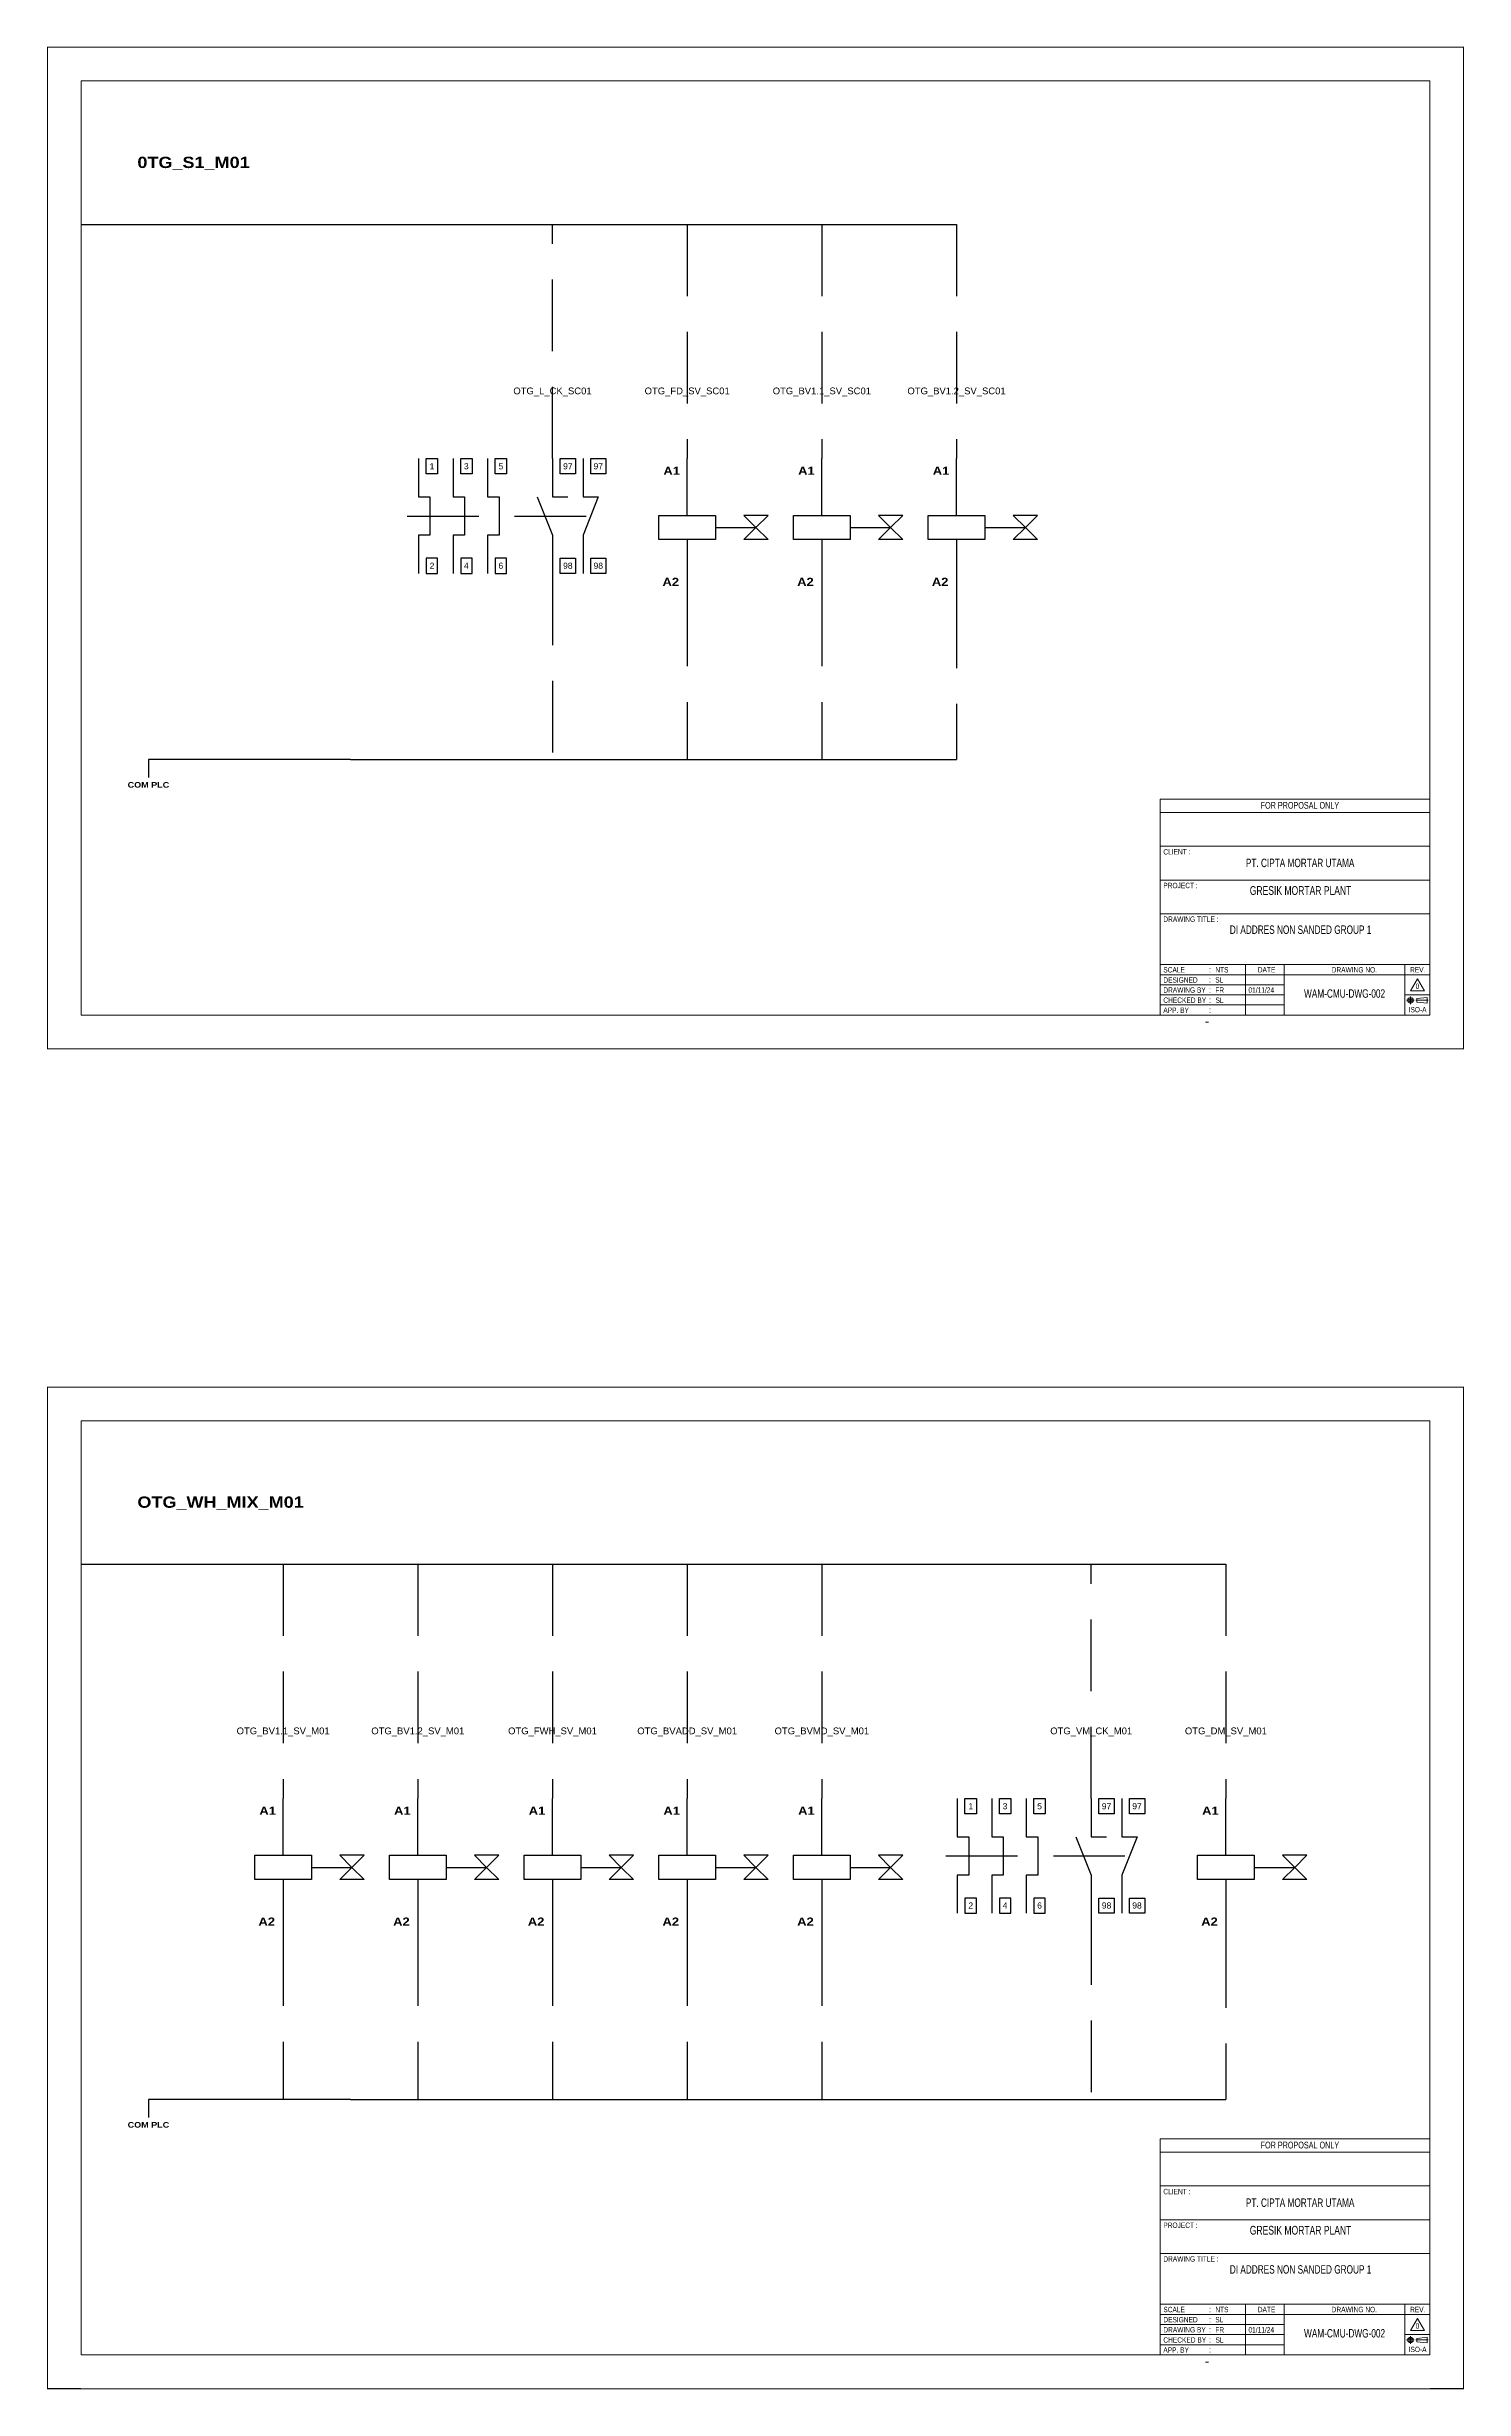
# Model space of a CAD drawing. Header units: centimetres. Extents: x -6233 to 67854, y 107 to 55669.
# Drawn here: x 46016 to 52298, y 25006 to 35389 of the extents above; entities that cross this region are included whole.
import ezdxf
from ezdxf.enums import TextEntityAlignment as Align

# ---------------------------------------------------------------- set-up
doc = ezdxf.new("R2010")
doc.units = ezdxf.units.CM
doc.header["$LTSCALE"] = 25.4
doc.linetypes.add('CENTER', pattern=[2, 1.25, -0.25, 0.25, -0.25])
doc.linetypes.add('HIDDEN', pattern=[0.375, 0.25, -0.125])
for name, color, linetype in [('1', 7, 'Continuous'), ('Etiket-Line-L', 7, 'Continuous'), ('EtIket-Line-S', 2, 'Continuous'), ('Etiket-Text-List0', 2, 'Continuous'), ('Etiket-Text-List1', 3, 'Continuous'), ('Etiket-Text-List2', 1, 'Continuous')]:
    doc.layers.add(name, color=color, linetype=linetype)
for name, color, linetype, lineweight in [('Center_line', 2, 'CENTER', 5), ('Etiket', 7, 'Continuous', 5), ('Object', 4, 'Continuous', 25)]:
    doc.layers.add(name, color=color, linetype=linetype, lineweight=lineweight)
doc.styles.add('Bold', font='ariblk.ttf', dxfattribs={"height": 25.4})
doc.styles.add('DIM', font='romans', dxfattribs={"height": 6.096})
doc.styles.get("Standard").update_dxf_attribs({"font": 'arial.ttf', "height": 25.4})

# ---------------------------------------------------------------- blocks, each defined once
blk = doc.blocks.new('x5 Out Line')
at = {"const_width": 0.3}
for points in [[(9.65, 286.71), (0, 286.71), (0, 277.06)], [(405.45, 277.06), (405.45, 286.71), (395.8, 286.71)], [(0, 9.65), (0, 0), (9.65, 0)], [(405.45, 9.65), (405.45, 0), (395.8, 0)]]:
    blk.add_lwpolyline(points, dxfattribs=at)
at = {"lineweight": 15}
blk.add_lwpolyline([(395.8, 9.65), (395.8, 277.06), (9.65, 277.06), (9.65, 9.65)], close=True, dxfattribs=at)
at = {"layer": 'EtIket-Line-S', "lineweight": 9, "ltscale": 0.5}
blk.add_lwpolyline([(0, 0), (405.45, 0), (405.45, 286.71), (0, 286.71)], close=True, dxfattribs=at)
blk = doc.blocks.new('A$C6CDB76E5')
at = {"lineweight": 15}
for p, q in [((-196.2, 0), (-196.2, 157.1)), ((-196.2, 157.1), (0, 157.1)), ((0, 0), (0, 157.1)), ((-196.2, 147.3), (0, 147.3)), ((-196.2, 122.8), (0, 122.8)), ((-196.2, 98.2), (0, 98.2)), ((-196.2, 73.7), (0, 73.7)), ((-196.2, 36.8), (0, 36.8)), ((-134, 0), (-134, 36.8)), ((-105.9, 0), (-105.9, 36.8)), ((-18.1, 0), (-18.1, 36.8)), ((-196.2, 29.4), (0, 29.4)), ((-196.2, 22.1), (-105.9, 22.1)), ((-196.2, 14.7), (-105.9, 14.7)), ((-196.2, 7.4), (-105.9, 7.4)), ((-18.1, 14.7), (0, 14.7))]:
    blk.add_line(p, q, dxfattribs=at)
at = {"layer": 'Center_line', "lineweight": 13}
for p, q in [((-16.9, 10.8), (-11.3, 10.8)), ((-14.1, 13.5), (-14.1, 8)), ((-10.3, 10.8), (-1.2, 10.8))]:
    blk.add_line(p, q, dxfattribs=at)
at = {"layer": 'Etiket-Line-L', "lineweight": 15}
for p, q in [((0, 0), (0, 122.6)), ((-196.2, 0), (0, 0))]:
    blk.add_line(p, q, dxfattribs=at)
blk.add_lwpolyline([(-9, 26.4), (-4, 17.7), (-14.1, 17.7)], close=True, dxfattribs=at)
at = {"layer": 'Object', "lineweight": 15}
blk.add_lwpolyline([(-9.5, 9.5), (-1.9, 8.7), (-1.9, 12.8), (-9.5, 12)], close=True, dxfattribs=at)
for radius in [2.03, 1.27]:
    blk.add_circle((-14.1, 10.8), radius, dxfattribs=at)
at = {"layer": '1', "color": 3, "lineweight": 9, "width": 0.7}
blk.add_text('ISO-A', height=3.91, dxfattribs=at).set_placement((-15.4, 2))
at = {"layer": 'Etiket-Text-List0', "lineweight": 13, "width": 0.7}
for s, height, p in [('CLIENT :', 3.92, (-193.8, 116.8)), ('PROJECT :', 3.92, (-193.8, 92.3)), ('DRAWING TITLE :', 3.923, (-193.8, 67.8)), ('SCALE', 3.92, (-193.8, 31)), (':', 4.17, (-160.6, 31)), ('DATE', 3.92, (-125.1, 31)), ('DRAWING NO.', 3.923, (-71.4, 31)), ('REV.', 3.92, (-14.4, 31)), ('DESIGNED', 3.92, (-193.8, 23.6)), ('DRAWING BY', 3.92, (-193.8, 16.3)), (':', 4.17, (-160.6, 23.6)), (':', 4.17, (-160.6, 16.3)), ('APP. BY ', 3.92, (-193.8, 1.6)), ('CHECKED BY ', 3.923, (-193.8, 8.9)), (':', 4.17, (-160.6, 8.9)), (':', 4.17, (-160.6, 1.6))]:
    blk.add_text(s, height=height, dxfattribs=at).set_placement(p)
at = {"layer": 'Etiket-Text-List1', "lineweight": 9, "width": 0.7}
for tag, p in [('1:XXXX', (-156, 31)), ('EN', (-156, 23.6)), ('EN', (-156, 16.3)), ('DD/MM/YY', (-131.3, 23.6)), ('DD/MM/YY', (-131.3, 16.3)), ('1', (-10.3, 19.1)), ('EN', (-155.8, 8.9)), ('EN', (-155.7, 1.6)), ('DD/MM/YY', (-131.3, 8.9)), ('DD/MM/YY', (-131.3, 1.6))]:
    blk.add_attdef(tag, p, '', height=3.92, dxfattribs=at)
at = {"layer": 'Etiket-Text-List2', "lineweight": 13, "width": 0.7}
for tag, height, p in [('FOR FABRICATION', 4.9, (-94.6, 150.1)), ('CLIENT_NAME', 6.13, (-94.1, 107.7)), ('PROJECT_1', 4.9, (-94.1, 87.5)), ('PROJECT_2', 4.9, (-94.1, 79.2)), ('DRAWING_TITLE1', 6.13, (-94.1, 59)), ('DRAWING_TITLE2', 6.13, (-94.1, 49.9)), ('DRAWING_TITLE3', 6.13, (-94.1, 40.1)), ('LDP-X-XXX-AR-01', 6.13, (-62, 12.7))]:
    blk.add_attdef(tag, text='', height=height, dxfattribs=at).set_placement(p, align=Align.CENTER)

msp = doc.modelspace()

# ---------------------------------------------------------------- linework, layer by layer
at = {"color": 146, "ltscale": 50, "true_color": 0x105689}
for p, q in [((46167, 34602), (46764, 34602)), ((46764, 34602), (47361, 34602)), ((47361, 34602), (47958, 34602)), ((47958, 34602), (48555, 34602)), ((48555, 34602), (49152, 34602)), ((49152, 34602), (49749, 34602)), ((49749, 34602), (50048, 34602)), ((47362, 32230), (46466, 32230)), ((46466, 32230), (46466, 32150)), ((47362, 32230), (48557, 32230)), ((48557, 32230), (48557, 32230)), ((48557, 32230), (49752, 32230)), ((49752, 32230), (50048, 32230)), ((46167, 28663), (46764, 28663)), ((46764, 28663), (47361, 28663)), ((47361, 28663), (47958, 28663)), ((47958, 28663), (48555, 28663)), ((48555, 28663), (49152, 28663)), ((49152, 28663), (49749, 28663)), ((49749, 28663), (50346, 28663)), ((50346, 28663), (50943, 28663)), ((50943, 28663), (51242, 28663)), ((47362, 26290), (46466, 26290)), ((46466, 26290), (46466, 26210)), ((47362, 26290), (48557, 26290)), ((48557, 26290), (48557, 26290)), ((48557, 26290), (49752, 26290)), ((49752, 26290), (51242, 26290))]:
    msp.add_line(p, q, dxfattribs=at)
at = {"color": 146, "linetype": 'HIDDEN', "ltscale": 50, "true_color": 0x105689}
for p, q in [((48257, 33564), (48257, 34602)), ((48854, 34602), (48854, 33564)), ((49451, 34602), (49451, 33564)), ((50048, 34602), (50048, 33564)), ((48257, 33055), (48257, 32230)), ((48854, 32961), (48854, 32230)), ((49451, 32961), (49451, 32230)), ((50048, 32953), (50048, 32230)), ((47063, 28663), (47063, 27624)), ((47660, 28663), (47660, 27624)), ((48257, 28663), (48257, 27624)), ((48854, 28663), (48854, 27624)), ((49451, 28663), (49451, 27624)), ((50645, 27624), (50645, 28663)), ((51242, 28663), (51242, 27624)), ((50645, 27116), (50645, 26290)), ((47063, 27022), (47063, 26290)), ((47660, 27022), (47660, 26290)), ((48257, 27022), (48257, 26290)), ((48854, 27022), (48854, 26290)), ((49451, 27022), (49451, 26290)), ((51242, 27014), (51242, 26290))]:
    msp.add_line(p, q, dxfattribs=at)
at = {"ltscale": 50}
for p, q in [((48257, 33564), (48257, 33394)), ((48393, 33564), (48393, 33394)), ((48854, 33312), (48854, 33564)), ((49451, 33312), (49451, 33564)), ((50048, 33312), (50048, 33564)), ((48257, 33225), (48257, 33055)), ((48393, 33225), (48393, 33055)), ((48854, 33205), (48854, 32953)), ((49451, 33205), (49451, 32953)), ((50048, 33205), (50048, 32953)), ((47063, 27373), (47063, 27624)), ((47660, 27373), (47660, 27624)), ((48257, 27373), (48257, 27624)), ((48854, 27373), (48854, 27624)), ((49451, 27373), (49451, 27624)), ((50645, 27624), (50645, 27455)), ((50781, 27624), (50781, 27455)), ((51242, 27373), (51242, 27624)), ((47063, 27265), (47063, 27014)), ((47660, 27265), (47660, 27014)), ((48257, 27265), (48257, 27014)), ((48854, 27265), (48854, 27014)), ((49451, 27265), (49451, 27014)), ((50645, 27285), (50645, 27116)), ((50781, 27285), (50781, 27116)), ((51242, 27265), (51242, 27014))]:
    msp.add_line(p, q, dxfattribs=at)
at = {"linetype": 'HIDDEN', "ltscale": 50}
for p, q in [((47613, 33309), (48562, 33309)), ((48980, 33259), (49159, 33259)), ((49577, 33259), (49756, 33259)), ((50174, 33259), (50353, 33259)), ((47189, 27319), (47368, 27319)), ((47786, 27319), (47965, 27319)), ((48383, 27319), (48562, 27319)), ((48980, 27319), (49159, 27319)), ((49577, 27319), (49756, 27319)), ((50001, 27370), (50950, 27370)), ((51368, 27319), (51547, 27319))]:
    msp.add_line(p, q, dxfattribs=at)
at = {"color": 1, "ltscale": 50}
for points in [[(47663, 33564), (47663, 33394), (47714, 33394), (47714, 33225), (47663, 33225), (47663, 33055)], [(47816, 33564), (47816, 33394), (47867, 33394), (47867, 33225), (47816, 33225), (47816, 33055)], [(47969, 33564), (47969, 33394), (48020, 33394), (48020, 33225), (47969, 33225), (47969, 33055)], [(50051, 27624), (50051, 27455), (50102, 27455), (50102, 27285), (50051, 27285), (50051, 27116)], [(50204, 27624), (50204, 27455), (50255, 27455), (50255, 27285), (50204, 27285), (50204, 27116)], [(50357, 27624), (50357, 27455), (50408, 27455), (50408, 27285), (50357, 27285), (50357, 27116)]]:
    msp.add_lwpolyline(points, dxfattribs=at)
at = {"ltscale": 50}
for points in [[(47697, 33564), (47748, 33564), (47748, 33496), (47697, 33496)], [(47850, 33564), (47901, 33564), (47901, 33496), (47850, 33496)], [(48003, 33564), (48053, 33564), (48053, 33496), (48003, 33496)], [(48291, 33564), (48359, 33564), (48359, 33496), (48291, 33496)], [(48427, 33564), (48494, 33564), (48494, 33496), (48427, 33496)], [(48728, 33312), (48980, 33312), (48980, 33205), (48728, 33205)], [(49159, 33259), (49213, 33312), (49105, 33312)], [(49159, 33259), (49213, 33205), (49105, 33205)], [(49325, 33312), (49577, 33312), (49577, 33205), (49325, 33205)], [(49756, 33259), (49810, 33312), (49702, 33312)], [(49756, 33259), (49810, 33205), (49702, 33205)], [(49922, 33312), (50174, 33312), (50174, 33205), (49922, 33205)], [(50353, 33259), (50407, 33312), (50299, 33312)], [(50353, 33259), (50407, 33205), (50299, 33205)], [(47697, 33055), (47748, 33055), (47748, 33123), (47697, 33123)], [(47850, 33055), (47901, 33055), (47901, 33123), (47850, 33123)], [(48003, 33055), (48053, 33055), (48053, 33123), (48003, 33123)], [(48291, 33123), (48359, 33123), (48359, 33055), (48291, 33055)], [(48427, 33123), (48494, 33123), (48494, 33055), (48427, 33055)], [(50085, 27624), (50136, 27624), (50136, 27557), (50085, 27557)], [(50238, 27624), (50289, 27624), (50289, 27557), (50238, 27557)], [(50391, 27624), (50441, 27624), (50441, 27557), (50391, 27557)], [(50679, 27624), (50747, 27624), (50747, 27557), (50679, 27557)], [(50815, 27624), (50882, 27624), (50882, 27557), (50815, 27557)], [(46937, 27373), (47189, 27373), (47189, 27265), (46937, 27265)], [(47368, 27319), (47422, 27373), (47314, 27373)], [(47368, 27319), (47422, 27265), (47314, 27265)], [(47534, 27373), (47786, 27373), (47786, 27265), (47534, 27265)], [(47965, 27319), (48019, 27373), (47911, 27373)], [(47965, 27319), (48019, 27265), (47911, 27265)], [(48131, 27373), (48383, 27373), (48383, 27265), (48131, 27265)], [(48562, 27319), (48616, 27373), (48508, 27373)], [(48562, 27319), (48616, 27265), (48508, 27265)], [(48728, 27373), (48980, 27373), (48980, 27265), (48728, 27265)], [(49159, 27319), (49213, 27373), (49105, 27373)], [(49159, 27319), (49213, 27265), (49105, 27265)], [(49325, 27373), (49577, 27373), (49577, 27265), (49325, 27265)], [(49756, 27319), (49810, 27373), (49702, 27373)], [(49756, 27319), (49810, 27265), (49702, 27265)], [(51116, 27373), (51368, 27373), (51368, 27265), (51116, 27265)], [(51547, 27319), (51601, 27373), (51493, 27373)], [(51547, 27319), (51601, 27265), (51493, 27265)], [(50085, 27116), (50136, 27116), (50136, 27183), (50085, 27183)], [(50238, 27116), (50289, 27116), (50289, 27183), (50238, 27183)], [(50391, 27116), (50441, 27116), (50441, 27183), (50391, 27183)], [(50679, 27183), (50747, 27183), (50747, 27116), (50679, 27116)], [(50815, 27183), (50882, 27183), (50882, 27116), (50815, 27116)]]:
    msp.add_lwpolyline(points, close=True, dxfattribs=at)
for points in [[(48189, 33394), (48257, 33225)], [(48257, 33394), (48325, 33394)], [(48393, 33394), (48460, 33394), (48393, 33225)], [(50577, 27455), (50645, 27285)], [(50645, 27455), (50713, 27455)], [(50781, 27455), (50848, 27455), (50781, 27285)]]:
    msp.add_lwpolyline(points, dxfattribs=at)

# ---------------------------------------------------------------- block references
at = {"layer": 'Etiket', "lineweight": 0}
ref = msp.add_blockref('A$C6CDB76E5', (52146, 31097), dxfattribs=dict(at, xscale=6.095870930054101, yscale=6.095870930054101, zscale=6.095870930054101))
ref.add_attrib('FOR FABRICATION', 'FOR PROPOSAL ONLY', dxfattribs={"layer": 'Etiket-Text-List2', "lineweight": 13, "height": 29.89, "width": 0.7}).set_placement((51570, 32012), align=Align.CENTER)
ref.add_attrib('CLIENT_NAME', 'PT. CIPTA MORTAR UTAMA', dxfattribs={"layer": 'Etiket-Text-List2', "lineweight": 13, "height": 37.37, "width": 0.7}).set_placement((51571, 31753), align=Align.CENTER)
ref.add_attrib('PROJECT_1', 'GRESIK MORTAR PLANT', dxfattribs={"layer": 'Etiket-Text-List2', "lineweight": 13, "height": 38.71, "width": 0.7}).set_placement((51573, 31630), align=Align.CENTER)
ref.add_attrib('DRAWING_TITLE1', 'DI ADDRES NON SANDED GROUP 1', dxfattribs={"layer": 'Etiket-Text-List2', "lineweight": 13, "height": 37.37, "width": 0.7}).set_placement((51573, 31457), align=Align.CENTER)
ref.add_attrib('1:XXXX', 'NTS', (51195, 31286), dxfattribs={"layer": 'Etiket-Text-List1', "lineweight": 13, "height": 23.9, "width": 0.7})
ref.add_attrib('EN', 'SL', (51195, 31241), dxfattribs={"layer": 'Etiket-Text-List1', "lineweight": 13, "height": 23.9, "width": 0.7})
ref.add_attrib('EN', 'FR', (51195, 31196), dxfattribs={"layer": 'Etiket-Text-List1', "lineweight": 13, "height": 23.9, "width": 0.7})
ref.add_attrib('DD/MM/YY', '01/11/24', (51342, 31196), dxfattribs={"layer": 'Etiket-Text-List1', "lineweight": 13, "height": 23.9, "width": 0.7})
ref.add_attrib('EN', 'SL', (51196, 31151), dxfattribs={"layer": 'Etiket-Text-List1', "lineweight": 13, "height": 23.9, "width": 0.7})
ref.add_attrib('LDP-X-XXX-AR-01', 'WAM-CMU-DWG-002', dxfattribs={"layer": 'Etiket-Text-List2', "lineweight": 15, "height": 37.37, "width": 0.7}).set_placement((51768, 31174), align=Align.CENTER)
ref.add_attrib('1', '0', (52083, 31213), dxfattribs={"layer": 'Etiket-Text-List1', "lineweight": 13, "height": 23.9, "width": 0.7})
ref = msp.add_blockref('A$C6CDB76E5', (52146, 25158), dxfattribs=dict(at, xscale=6.095870930054101, yscale=6.095870930054101, zscale=6.095870930054101))
ref.add_attrib('FOR FABRICATION', 'FOR PROPOSAL ONLY', dxfattribs={"layer": 'Etiket-Text-List2', "lineweight": 13, "height": 29.89, "width": 0.7}).set_placement((51570, 26073), align=Align.CENTER)
ref.add_attrib('CLIENT_NAME', 'PT. CIPTA MORTAR UTAMA', dxfattribs={"layer": 'Etiket-Text-List2', "lineweight": 13, "height": 37.37, "width": 0.7}).set_placement((51571, 25814), align=Align.CENTER)
ref.add_attrib('PROJECT_1', 'GRESIK MORTAR PLANT', dxfattribs={"layer": 'Etiket-Text-List2', "lineweight": 13, "height": 38.71, "width": 0.7}).set_placement((51573, 25691), align=Align.CENTER)
ref.add_attrib('DRAWING_TITLE1', 'DI ADDRES NON SANDED GROUP 1', dxfattribs={"layer": 'Etiket-Text-List2', "lineweight": 13, "height": 37.37, "width": 0.7}).set_placement((51573, 25518), align=Align.CENTER)
ref.add_attrib('1:XXXX', 'NTS', (51195, 25347), dxfattribs={"layer": 'Etiket-Text-List1', "lineweight": 13, "height": 23.9, "width": 0.7})
ref.add_attrib('EN', 'SL', (51195, 25302), dxfattribs={"layer": 'Etiket-Text-List1', "lineweight": 13, "height": 23.9, "width": 0.7})
ref.add_attrib('EN', 'FR', (51195, 25257), dxfattribs={"layer": 'Etiket-Text-List1', "lineweight": 13, "height": 23.9, "width": 0.7})
ref.add_attrib('DD/MM/YY', '01/11/24', (51342, 25257), dxfattribs={"layer": 'Etiket-Text-List1', "lineweight": 13, "height": 23.9, "width": 0.7})
ref.add_attrib('EN', 'SL', (51196, 25212), dxfattribs={"layer": 'Etiket-Text-List1', "lineweight": 13, "height": 23.9, "width": 0.7})
ref.add_attrib('LDP-X-XXX-AR-01', 'WAM-CMU-DWG-002', dxfattribs={"layer": 'Etiket-Text-List2', "lineweight": 15, "height": 37.37, "width": 0.7}).set_placement((51768, 25235), align=Align.CENTER)
ref.add_attrib('1', '0', (52083, 25274), dxfattribs={"layer": 'Etiket-Text-List1', "lineweight": 13, "height": 23.9, "width": 0.7})
at = {"layer": 'Etiket-Line-L', "lineweight": 0}
ref = msp.add_blockref('x5 Out Line', (46018, 30948), dxfattribs=dict(at, xscale=15.48351216233742, yscale=15.48351216233742, zscale=15.48351216233742))
ref.add_attrib('FILE_NAME', '-', (51148, 31056), dxfattribs={"layer": 'Etiket-Text-List1', "lineweight": 13, "height": 21.7, "style": 'DIM', "width": 0.7})
ref = msp.add_blockref('x5 Out Line', (46018, 25008), dxfattribs=dict(at, xscale=15.48351216233742, yscale=15.48351216233742, zscale=15.48351216233742))
ref.add_attrib('FILE_NAME', '-', (51148, 25116), dxfattribs={"layer": 'Etiket-Text-List1', "lineweight": 13, "height": 21.7, "style": 'DIM', "width": 0.7})

# ---------------------------------------------------------------- texts
at = {"ltscale": 500, "style": 'Bold'}
for s, p in [('0TG_S1_M01', (46417, 34852)), ('OTG_WH_MIX_M01', (46417, 28913))]:
    msp.add_text(s, height=50, dxfattribs=at).set_placement(p)
at = {"ltscale": 50}
for s, p in [('OTG_L_CK_SC01', (48257, 33864)), ('OTG_FD_SV_SC01', (48854, 33864)), ('OTG_BV1.1_SV_SC01', (49451, 33864)), ('OTG_BV1.2_SV_SC01', (50048, 33864)), ('OTG_BV1.1_SV_M01', (47063, 27924)), ('OTG_BV1.2_SV_M01', (47660, 27924)), ('OTG_FWH_SV_M01', (48257, 27924)), ('OTG_BVADD_SV_M01', (48854, 27924)), ('OTG_BVMD_SV_M01', (49451, 27924)), ('OTG_VM_CK_M01', (50645, 27924)), ('OTG_DM_SV_M01', (51242, 27924))]:
    msp.add_text(s, height=30, dxfattribs=at).set_placement(p, align=Align.MIDDLE_CENTER)
at = {"ltscale": 500}
for s, p in [('1', (47723, 33530)), ('3', (47875, 33530)), ('5', (48028, 33530)), ('97', (48325, 33530)), ('97', (48460, 33530)), ('2', (47723, 33089)), ('4', (47875, 33089)), ('6', (48028, 33089)), ('98', (48325, 33089)), ('98', (48460, 33089)), ('1', (50111, 27590)), ('3', (50263, 27590)), ('5', (50416, 27590)), ('97', (50713, 27590)), ('97', (50848, 27590)), ('2', (50111, 27150)), ('4', (50263, 27150)), ('6', (50416, 27150)), ('98', (50713, 27150)), ('98', (50848, 27150))]:
    msp.add_text(s, height=27.1, dxfattribs=at).set_placement(p, align=Align.MIDDLE_CENTER)
at = {"ltscale": 500, "style": 'Bold'}
for p in [(48822, 33528), (49419, 33528), (50016, 33528), (47031, 27588), (47628, 27588), (48225, 27588), (48822, 27588), (49419, 27588), (51210, 27588)]:
    msp.add_text('A1', height=35.9, dxfattribs=at).set_placement(p, align=Align.TOP_RIGHT)
for p in [(48818, 32989), (49415, 32989), (50012, 32989), (47027, 27050), (47624, 27050), (48221, 27050), (48818, 27050), (49415, 27050), (51206, 27050)]:
    msp.add_text('A2', height=35.9, dxfattribs=at).set_placement(p, align=Align.BOTTOM_RIGHT)
at = {"ltscale": 50, "style": 'Bold'}
for p in [(46466, 32130), (46466, 26190)]:
    msp.add_text('COM PLC', height=25, dxfattribs=at).set_placement(p, align=Align.TOP_CENTER)

doc.saveas('drawing.dxf')
